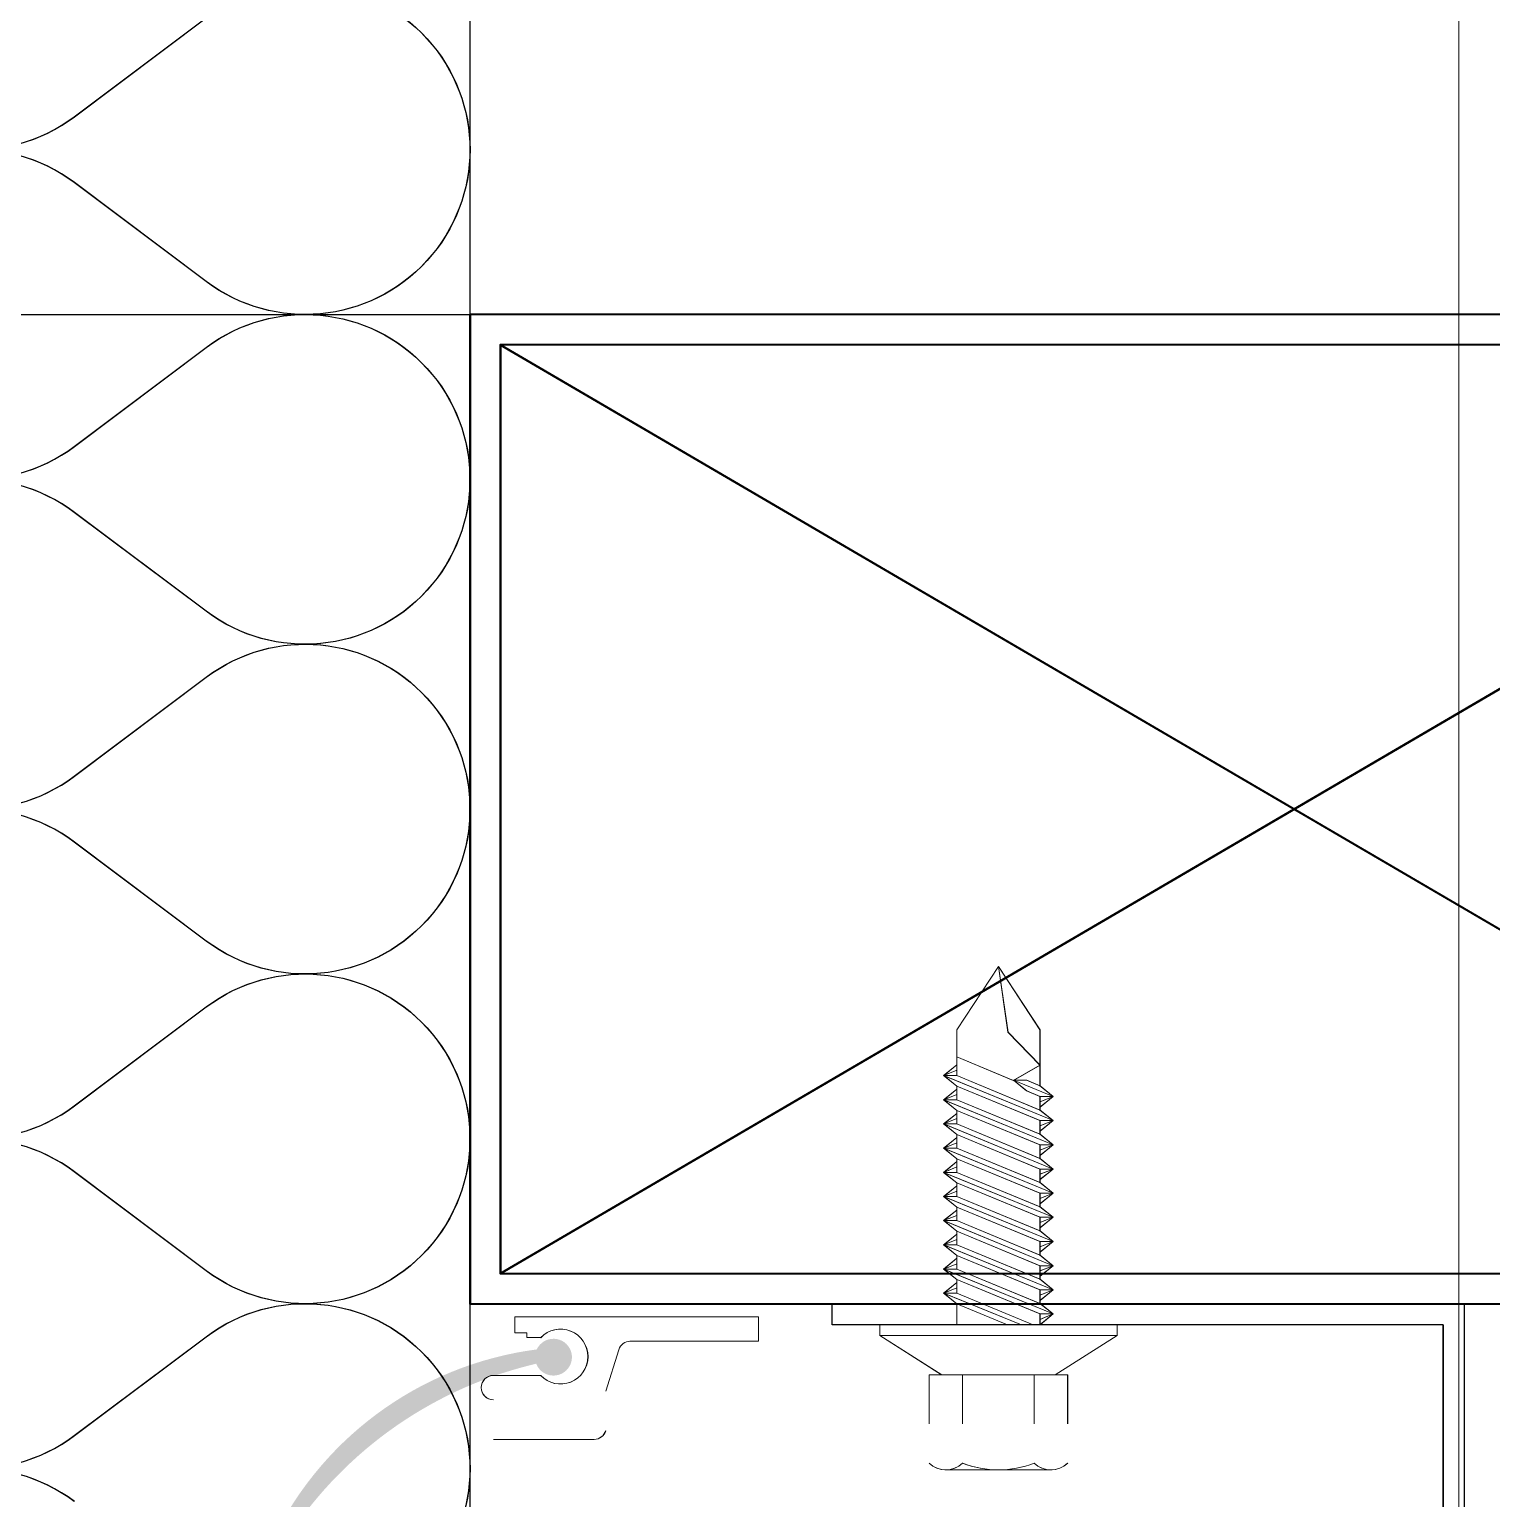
# Model space of a CAD drawing. Header units: millimetres. Extents: x 3546612 to 5615882, y 547008 to 3162891.
# Drawn here: x 5376816.6 to 5376927.5, y 2429427.8 to 2429539.2 of the extents above; entities that cross this region are included whole.
import ezdxf

# ---------------------------------------------------------------- set-up
doc = ezdxf.new("R2010")
doc.units = ezdxf.units.MM
doc.linetypes.add('XR-평면도$0$HIDDEN', pattern=[0.375, 0.25, -0.125])
for name, color, linetype, lineweight in [('XR-평면도$0$A-CONC-LIN1', 9, 'Continuous', 40), ('XR-평면도$0$A-DWXM-SHUT', 9, 'Continuous', 25), ('XR-평면도$0$A-ELEV-LIN3', 9, 'Continuous', 18), ('XR-평면도$0$A-FFXM-EQP', 9, 'Continuous', 15), ('XR-평면도$0$A-WAXM-PANL', 9, 'Continuous', 20), ('XR-평면도$0$A-XXXX-STL', 9, 'Continuous', 25)]:
    doc.layers.add(name, color=color, linetype=linetype, lineweight=lineweight)
doc.layers.add('XR-평면도$0$HAT', color=9, linetype='Continuous')

# ---------------------------------------------------------------- blocks, each defined once
blk = doc.blocks.new('XR-평면도$0$단열재(PANEL)')
at = {"layer": 'XR-평면도$0$HAT'}
for points in [[(-40, 530, 2), (-40, 570), (-60, 555, -2), (-60, 595), (-40, 580, 2), (-40, 620), (-60, 605, -2), (-60, 645), (-40, 630, 2), (-40, 670), (-60, 655, -2), (-60, 695), (-40, 680, 2), (-40, 720), (-60, 705, -2), (-60, 745), (-40, 730, 2), (-40, 770), (-60, 755, -2), (-60, 795)], [(-40, 780, 2), (-40, 820)]]:
    blk.add_lwpolyline(points, format="xyb", dxfattribs=at)
blk = doc.blocks.new('XR-평면도$0$셔터(9600)230515')
at = {"layer": 'XR-평면도$0$A-FFXM-EQP'}
h = blk.add_hatch(color=256, dxfattribs=at)
h.paths.add_polyline_path([(9728.4, 328.74, 0.016306), (9730.07, 328.47, 1.195216), (9732.32, 330.04, 0.543341), (9730.03, 329.55, -0.013697), (9728.4, 329.98)])
h.paths.add_polyline_path([(9728.4, 328.74), (9728.4, 329.98, -0.012355), (9726.94, 330.44), (9726.78, 330.44, -0.213645), (9726.09, 330.75, -0.195215), (9709.05, 346.53), (9709.05, 345.22, 0.261268)])
at = {"color": 1}
for p, q in [((9727.3, 252.3, 0), (9847.7, 322.7, 0)), ((9727.3, 322.7, 0), (9847.7, 252.3, 0))]:
    blk.add_line(p, q, dxfattribs=at)
at = {"color": 3, "elevation": 0}
for points in [[(9850, 250), (9725, 250), (9725, 325), (9850, 325)], [(9847.7, 252.3), (9727.3, 252.3), (9727.3, 322.7), (9847.7, 322.7)]]:
    blk.add_lwpolyline(points, close=True, dxfattribs=at)
at = {"layer": 'XR-평면도$0$A-DWXM-SHUT', "ltscale": 20}
for p, q in [((9798.8, 326.6), (9798.8, 449.15)), ((9800.4, 325), (9800.4, 449.15)), ((9798.8, 326.6), (9752.47, 326.6)), ((9752.47, 326.6), (9752.47, 325)), ((9798.8, 326.6, 0), (9752.47, 326.6, 0)), ((9752.47, 326.6, 0), (9752.47, 325, 0)), ((9800.4, 325), (9752.47, 325))]:
    blk.add_line(p, q, dxfattribs=at)
at = {"layer": 'XR-평면도$0$A-FFXM-EQP'}
for p, q in [((9761.01, 337.6), (9769.15, 337.6)), ((9761.01, 337.6, 0), (9769.15, 337.6, 0)), ((9726.78, 335.29), (9734.42, 335.29)), ((9726.78, 335.29, 0), (9734.42, 335.29, 0)), ((9759.83, 334.1), (9759.83, 330.4)), ((9759.83, 334.1, 0), (9759.83, 330.4, 0)), ((9762.36, 334.1), (9762.36, 330.4)), ((9762.36, 334.1, 0), (9762.36, 330.4, 0)), ((9767.79, 334.1), (9767.79, 330.4)), ((9767.79, 334.1, 0), (9767.79, 330.4, 0)), ((9770.33, 334.1), (9770.33, 330.4)), ((9770.33, 334.1, 0), (9770.33, 330.4, 0)), ((9735.3, 331.64), (9736.29, 328.5)), ((9735.3, 331.64, 0), (9736.29, 328.5, 0)), ((9726.78, 330.44), (9730.36, 330.44)), ((9726.78, 330.44, 0), (9730.36, 330.44, 0)), ((9759.83, 330.4), (9770.33, 330.4)), ((9759.83, 330.4, 0), (9770.33, 330.4, 0)), ((9729.32, 327.57), (9730.36, 327.57)), ((9729.32, 327.2), (9729.32, 327.57)), ((9729.32, 327.57, 0), (9730.36, 327.57, 0)), ((9729.32, 327.2, 0), (9729.32, 327.57, 0)), ((9746.89, 327.85), (9737.12, 327.85)), ((9746.89, 327.85, 0), (9737.12, 327.85, 0)), ((9744.12, 327.85), (9738.57, 327.85)), ((9744.12, 327.85, 0), (9738.57, 327.85, 0)), ((9746.89, 326), (9746.89, 327.85)), ((9746.89, 326, 0), (9746.89, 327.85, 0)), ((9729.32, 327.2), (9728.4, 327.2)), ((9728.4, 326), (9728.4, 327.2)), ((9729.32, 327.2, 0), (9728.4, 327.2, 0)), ((9728.4, 326, 0), (9728.4, 327.2, 0)), ((9760.93, 324.2), (9766.83, 326.6)), ((9760.93, 324.2, 0), (9766.83, 326.6, 0)), ((9761.93, 325), (9761.93, 326.6)), ((9761.93, 325, 0), (9761.93, 326.6, 0)), ((9768.23, 325.78), (9768.23, 326.6)), ((9768.23, 325.78, 0), (9768.23, 326.6, 0)), ((9728.4, 326), (9746.34, 326)), ((9728.4, 326, 0), (9746.34, 326, 0)), ((9730.62, 326), (9746.89, 326)), ((9730.62, 326, 0), (9746.89, 326, 0)), ((9760.93, 322.37), (9769.23, 325.78)), ((9760.93, 322.37), (9769.23, 325.78)), ((9760.93, 322.37, 0), (9769.23, 325.78, 0)), ((9760.93, 322.37, 0), (9769.23, 325.78, 0)), ((9761.93, 323.17), (9761.93, 324.2)), ((9761.93, 323.17, 0), (9761.93, 324.2, 0)), ((9768.23, 323.95), (9768.23, 324.98)), ((9768.23, 323.95, 0), (9768.23, 324.98, 0)), ((9760.93, 320.53), (9769.23, 323.95)), ((9760.93, 320.53), (9769.23, 323.95)), ((9760.93, 320.53, 0), (9769.23, 323.95, 0)), ((9760.93, 320.53, 0), (9769.23, 323.95, 0)), ((9768.23, 322.12), (9768.23, 323.15)), ((9768.23, 322.12, 0), (9768.23, 323.15, 0)), ((9760.93, 318.7), (9769.23, 322.12)), ((9760.93, 318.7), (9769.23, 322.12)), ((9760.93, 318.7, 0), (9769.23, 322.12, 0)), ((9760.93, 318.7, 0), (9769.23, 322.12, 0)), ((9761.93, 321.34), (9761.93, 322.37)), ((9761.93, 321.34, 0), (9761.93, 322.37, 0)), ((9768.23, 320.29), (9768.23, 321.31)), ((9768.23, 320.29, 0), (9768.23, 321.31, 0)), ((9760.93, 316.87), (9769.23, 320.29)), ((9760.93, 316.87), (9769.23, 320.29)), ((9760.93, 316.87, 0), (9769.23, 320.29, 0)), ((9760.93, 316.87, 0), (9769.23, 320.29, 0)), ((9761.93, 319.51), (9761.93, 320.53)), ((9761.93, 319.51, 0), (9761.93, 320.53, 0)), ((9761.93, 317.67), (9761.93, 318.7)), ((9761.93, 317.67, 0), (9761.93, 318.7, 0)), ((9768.23, 318.45), (9768.23, 319.48)), ((9768.23, 318.45, 0), (9768.23, 319.48, 0)), ((9760.93, 315.04), (9769.23, 318.45)), ((9760.93, 315.04), (9769.23, 318.45)), ((9760.93, 315.04, 0), (9769.23, 318.45, 0)), ((9760.93, 315.04, 0), (9769.23, 318.45, 0)), ((9768.23, 316.62), (9768.23, 317.65)), ((9768.23, 316.62, 0), (9768.23, 317.65, 0)), ((9760.93, 313.2), (9769.23, 316.62)), ((9760.93, 313.2), (9769.23, 316.62)), ((9760.93, 313.2, 0), (9769.23, 316.62, 0)), ((9760.93, 313.2, 0), (9769.23, 316.62, 0)), ((9761.93, 315.84), (9761.93, 316.87)), ((9761.93, 315.84, 0), (9761.93, 316.87, 0)), ((9768.23, 314.79), (9768.23, 315.82)), ((9768.23, 314.79, 0), (9768.23, 315.82, 0)), ((9760.93, 311.37), (9769.23, 314.79)), ((9760.93, 311.37), (9769.23, 314.79)), ((9760.93, 311.37, 0), (9769.23, 314.79, 0)), ((9760.93, 311.37, 0), (9769.23, 314.79, 0)), ((9761.93, 314.01), (9761.93, 315.04)), ((9761.93, 314.01, 0), (9761.93, 315.04, 0)), ((9761.93, 312.17), (9761.93, 313.2)), ((9761.93, 312.17, 0), (9761.93, 313.2, 0)), ((9768.23, 312.95), (9768.23, 313.98)), ((9768.23, 312.95, 0), (9768.23, 313.98, 0)), ((9760.93, 309.54), (9769.23, 312.95)), ((9760.93, 309.54), (9769.23, 312.95)), ((9760.93, 309.54, 0), (9769.23, 312.95, 0)), ((9760.93, 309.54, 0), (9769.23, 312.95, 0)), ((9768.23, 311.12), (9768.23, 312.15)), ((9768.23, 311.12, 0), (9768.23, 312.15, 0)), ((9760.93, 307.7), (9769.23, 311.12)), ((9760.93, 307.7), (9769.23, 311.12)), ((9760.93, 307.7, 0), (9769.23, 311.12, 0)), ((9760.93, 307.7, 0), (9769.23, 311.12, 0)), ((9761.93, 310.34), (9761.93, 311.37)), ((9761.93, 310.34, 0), (9761.93, 311.37, 0)), ((9768.23, 309.29), (9768.23, 310.32)), ((9768.23, 309.29, 0), (9768.23, 310.32, 0)), ((9761.93, 308.51), (9761.93, 309.54)), ((9761.93, 308.51, 0), (9761.93, 309.54, 0)), ((9766.22, 308.05), (9769.23, 309.29)), ((9766.22, 308.05), (9769.23, 309.29)), ((9766.22, 308.05, 0), (9769.23, 309.29, 0)), ((9766.22, 308.05, 0), (9769.23, 309.29, 0)), ((9761.93, 304.23), (9761.93, 307.7)), ((9761.93, 304.23, 0), (9761.93, 307.7, 0)), ((9768.23, 304.23), (9768.23, 308.48)), ((9768.23, 304.23, 0), (9768.23, 308.48, 0))]:
    blk.add_line(p, q, dxfattribs=at)
for points in [[(9769.38, 330.4), (9760.78, 330.4), (9756.08, 327.4), (9774.08, 327.4)], [(9774.08, 327.4), (9756.08, 327.4), (9756.08, 326.6), (9774.08, 326.6)], [(9769.23, 325.78), (9768.23, 324.98), (9761.93, 322.37), (9760.93, 322.37), (9761.93, 323.17), (9768.23, 325.78)], [(9769.23, 323.95), (9768.23, 323.15), (9761.93, 320.53), (9760.93, 320.53), (9761.93, 321.34), (9768.23, 323.95)], [(9769.23, 322.12), (9768.23, 321.31), (9761.93, 318.7), (9760.93, 318.7), (9761.93, 319.51), (9768.23, 322.12)], [(9769.23, 320.29), (9768.23, 319.48), (9761.93, 316.87), (9760.93, 316.87), (9761.93, 317.67), (9768.23, 320.29)], [(9769.23, 318.45), (9768.23, 317.65), (9761.93, 315.04), (9760.93, 315.04), (9761.93, 315.84), (9768.23, 318.45)], [(9769.23, 316.62), (9768.23, 315.82), (9761.93, 313.2), (9760.93, 313.2), (9761.93, 314.01), (9768.23, 316.62)], [(9769.23, 314.79), (9768.23, 313.98), (9761.93, 311.37), (9760.93, 311.37), (9761.93, 312.17), (9768.23, 314.79)], [(9769.23, 312.95), (9768.23, 312.15), (9761.93, 309.54), (9760.93, 309.54), (9761.93, 310.34), (9768.23, 312.95)], [(9769.23, 311.12), (9768.23, 310.32), (9761.93, 307.7), (9760.93, 307.7), (9761.93, 308.51), (9768.23, 311.12)], [(9769.23, 309.29), (9768.23, 308.48), (9767.22, 308.05), (9766.22, 308.05), (9767.22, 308.85), (9768.23, 309.29)]]:
    blk.add_lwpolyline(points, close=True, dxfattribs=at)
at = {"layer": 'XR-평면도$0$A-FFXM-EQP', "elevation": 0}
for points in [[(9769.38, 330.4), (9760.78, 330.4), (9756.08, 327.4), (9774.08, 327.4)], [(9774.08, 327.4), (9756.08, 327.4), (9756.08, 326.6), (9774.08, 326.6)], [(9769.23, 325.78), (9768.23, 324.98), (9761.93, 322.37), (9760.93, 322.37), (9761.93, 323.17), (9768.23, 325.78)], [(9769.23, 323.95), (9768.23, 323.15), (9761.93, 320.53), (9760.93, 320.53), (9761.93, 321.34), (9768.23, 323.95)], [(9769.23, 322.12), (9768.23, 321.31), (9761.93, 318.7), (9760.93, 318.7), (9761.93, 319.51), (9768.23, 322.12)], [(9769.23, 320.29), (9768.23, 319.48), (9761.93, 316.87), (9760.93, 316.87), (9761.93, 317.67), (9768.23, 320.29)], [(9769.23, 318.45), (9768.23, 317.65), (9761.93, 315.04), (9760.93, 315.04), (9761.93, 315.84), (9768.23, 318.45)], [(9769.23, 316.62), (9768.23, 315.82), (9761.93, 313.2), (9760.93, 313.2), (9761.93, 314.01), (9768.23, 316.62)], [(9769.23, 314.79), (9768.23, 313.98), (9761.93, 311.37), (9760.93, 311.37), (9761.93, 312.17), (9768.23, 314.79)], [(9769.23, 312.95), (9768.23, 312.15), (9761.93, 309.54), (9760.93, 309.54), (9761.93, 310.34), (9768.23, 312.95)], [(9769.23, 311.12), (9768.23, 310.32), (9761.93, 307.7), (9760.93, 307.7), (9761.93, 308.51), (9768.23, 311.12)], [(9769.23, 309.29), (9768.23, 308.48), (9767.22, 308.05), (9766.22, 308.05), (9767.22, 308.85), (9768.23, 309.29)]]:
    blk.add_lwpolyline(points, close=True, dxfattribs=at)
at = {"layer": 'XR-평면도$0$A-FFXM-EQP'}
for points in [[(9767.71, 326.6), (9761.93, 324.2), (9760.93, 324.2), (9761.93, 325), (9765.77, 326.6)], [(9768.23, 326.19), (9769.23, 325.78), (9768.23, 326.59)], [(9761.93, 323.8), (9760.93, 324.2), (9761.93, 323.4)], [(9768.23, 324.35), (9769.23, 323.95), (9768.23, 324.76)], [(9761.93, 321.97), (9760.93, 322.37), (9761.93, 321.56)], [(9761.93, 321.97), (9760.93, 322.37), (9761.93, 321.56)], [(9768.23, 322.52), (9769.23, 322.12), (9768.23, 322.92)], [(9768.23, 320.69), (9769.23, 320.29), (9768.23, 321.09)], [(9761.93, 320.13), (9760.93, 320.53), (9761.93, 319.73)], [(9761.93, 320.13), (9760.93, 320.53), (9761.93, 319.73)], [(9761.93, 318.3), (9760.93, 318.7), (9761.93, 317.9)], [(9761.93, 318.3), (9760.93, 318.7), (9761.93, 317.9)], [(9768.23, 318.85), (9769.23, 318.45), (9768.23, 319.26)], [(9761.93, 316.47), (9760.93, 316.87), (9761.93, 316.06)], [(9761.93, 316.47), (9760.93, 316.87), (9761.93, 316.06)], [(9768.23, 317.02), (9769.23, 316.62), (9768.23, 317.42)], [(9768.23, 315.19), (9769.23, 314.79), (9768.23, 315.59)], [(9761.93, 314.63), (9760.93, 315.04), (9761.93, 314.23)], [(9761.93, 314.63), (9760.93, 315.04), (9761.93, 314.23)], [(9761.93, 312.8), (9760.93, 313.2), (9761.93, 312.4)], [(9761.93, 312.8), (9760.93, 313.2), (9761.93, 312.4)], [(9768.23, 313.36), (9769.23, 312.95), (9768.23, 313.76)], [(9768.23, 311.52), (9769.23, 311.12), (9768.23, 311.92)], [(9761.93, 310.97), (9760.93, 311.37), (9761.93, 310.57)], [(9761.93, 310.97), (9760.93, 311.37), (9761.93, 310.57)], [(9768.23, 309.69), (9769.23, 309.29), (9768.23, 310.09)], [(9761.93, 309.13), (9760.93, 309.54), (9761.93, 308.73)], [(9761.93, 309.13), (9760.93, 309.54), (9761.93, 308.73)], [(9761.93, 307.3), (9760.93, 307.7), (9761.93, 306.9)], [(9761.93, 307.3), (9760.93, 307.7), (9761.93, 306.9)], [(9761.93, 306.27), (9766.21, 308.08), (9768.23, 306.91), (9765.81, 304.4), (9765.08, 299.43)], [(9768.23, 304.23), (9765.08, 299.43), (9761.93, 304.23)]]:
    blk.add_lwpolyline(points, dxfattribs=at)
at = {"layer": 'XR-평면도$0$A-FFXM-EQP', "elevation": 0}
for points in [[(9767.71, 326.6), (9761.93, 324.2), (9760.93, 324.2), (9761.93, 325), (9765.77, 326.6)], [(9768.23, 326.19), (9769.23, 325.78), (9768.23, 326.59)], [(9761.93, 323.8), (9760.93, 324.2), (9761.93, 323.4)], [(9768.23, 324.35), (9769.23, 323.95), (9768.23, 324.76)], [(9761.93, 321.97), (9760.93, 322.37), (9761.93, 321.56)], [(9761.93, 321.97), (9760.93, 322.37), (9761.93, 321.56)], [(9768.23, 322.52), (9769.23, 322.12), (9768.23, 322.92)], [(9768.23, 320.69), (9769.23, 320.29), (9768.23, 321.09)], [(9761.93, 320.13), (9760.93, 320.53), (9761.93, 319.73)], [(9761.93, 320.13), (9760.93, 320.53), (9761.93, 319.73)], [(9761.93, 318.3), (9760.93, 318.7), (9761.93, 317.9)], [(9761.93, 318.3), (9760.93, 318.7), (9761.93, 317.9)], [(9768.23, 318.85), (9769.23, 318.45), (9768.23, 319.26)], [(9761.93, 316.47), (9760.93, 316.87), (9761.93, 316.06)], [(9761.93, 316.47), (9760.93, 316.87), (9761.93, 316.06)], [(9768.23, 317.02), (9769.23, 316.62), (9768.23, 317.42)], [(9768.23, 315.19), (9769.23, 314.79), (9768.23, 315.59)], [(9761.93, 314.63), (9760.93, 315.04), (9761.93, 314.23)], [(9761.93, 314.63), (9760.93, 315.04), (9761.93, 314.23)], [(9761.93, 312.8), (9760.93, 313.2), (9761.93, 312.4)], [(9761.93, 312.8), (9760.93, 313.2), (9761.93, 312.4)], [(9768.23, 313.36), (9769.23, 312.95), (9768.23, 313.76)], [(9768.23, 311.52), (9769.23, 311.12), (9768.23, 311.92)], [(9761.93, 310.97), (9760.93, 311.37), (9761.93, 310.57)], [(9761.93, 310.97), (9760.93, 311.37), (9761.93, 310.57)], [(9768.23, 309.69), (9769.23, 309.29), (9768.23, 310.09)], [(9761.93, 309.13), (9760.93, 309.54), (9761.93, 308.73)], [(9761.93, 309.13), (9760.93, 309.54), (9761.93, 308.73)], [(9761.93, 307.3), (9760.93, 307.7), (9761.93, 306.9)], [(9761.93, 307.3), (9760.93, 307.7), (9761.93, 306.9)], [(9761.93, 306.27), (9766.21, 308.08), (9768.23, 306.91), (9765.81, 304.4), (9765.08, 299.43)], [(9768.23, 304.23), (9765.08, 299.43), (9761.93, 304.23)]]:
    blk.add_lwpolyline(points, dxfattribs=at)
at = {"layer": 'XR-평면도$0$A-FFXM-EQP'}
for centre, radius, start, end in [((9761.09, 335.74, 0), 1.86, 46.9662, 133.0338), ((9761.09, 335.74, 0), 1.86, 46.9662, 133.0338), ((9765.08, 329.99, 0), 7.61, 69.1195, 110.8805), ((9765.08, 329.99, 0), 7.61, 69.1195, 110.8805), ((9769.06, 335.74, 0), 1.86, 46.9662, 133.0338), ((9769.06, 335.74, 0), 1.86, 46.9662, 133.0338), ((9734.42, 334.36), 0.925, 17.354, 90), ((9734.42, 334.36, 0), 0.925, 17.354, 90), ((9726.78, 331.36), 0.925, 90, 270), ((9726.78, 331.36, 0), 0.925, 90, 270), ((9731.87, 329.01), 2.08, 223.5422, 136.4578), ((9731.87, 329.01, 0), 2.08, 223.5422, 136.4578), ((9737.17, 328.77), 0.925, 197.354, 270), ((9737.17, 328.77, 0), 0.925, 197.354, 270)]:
    blk.add_arc(centre, radius, start, end, dxfattribs=at)
at = {"layer": 'XR-평면도$0$A-WAXM-PANL', "elevation": 0}
blk.add_lwpolyline([(9900, -50), (9725, -50), (9725, 375), (9675, 375), (9675, -100), (9900, -100)], dxfattribs=at)
at = {"layer": 'XR-평면도$0$A-XXXX-STL', "color": 3, "linetype": 'XR-평면도$0$HIDDEN', "ltscale": 300}
blk.add_lwpolyline([(0, 250), (9900, 250), (9900, 0), (0, 0)], close=True, dxfattribs=at)
at = {"xscale": -0.5, "yscale": 0.5, "zscale": 0.5}
blk.add_blockref('XR-평면도$0$단열재(PANEL)', (9675, -50), dxfattribs=at)

msp = doc.modelspace()

# ---------------------------------------------------------------- linework, layer by layer
at = {"layer": 'XR-평면도$0$A-ELEV-LIN3'}
for points in [[(5458075.04, 2428767.56), (5458075.04, 2430267.56), (5456475.04, 2430267.56), (5456475.04, 2429367.56), (5444225.04, 2429367.56), (5444225.04, 2429967.56), (5442925.04, 2429967.56), (5442925.04, 2428267.56), (5444025.04, 2428267.56), (5444025.04, 2416967.56), (5388125.04, 2416967.56), (5388125.04, 2428267.56), (5389225.04, 2428267.56), (5389225.04, 2429967.56), (5387925.04, 2429967.56), (5387925.04, 2429367.56), (5378225.04, 2429367.56), (5378225.04, 2429967.56), (5376925.04, 2429967.56), (5376925.04, 2428267.56), (5378025.04, 2428267.56), (5378025.04, 2416967.56), (5337575.04, 2416967.56)], [(5458075.05, 2428767.56), (5458075.05, 2430267.56), (5456475.05, 2430267.56), (5456475.05, 2429367.56), (5444225.05, 2429367.56), (5444225.05, 2429967.56), (5442925.05, 2429967.56), (5442925.05, 2428267.56), (5444025.05, 2428267.56), (5444025.05, 2416967.56), (5388125.05, 2416967.56), (5388125.05, 2428267.56), (5389225.05, 2428267.56), (5389225.05, 2429967.56), (5387925.05, 2429967.56), (5387925.05, 2429367.56), (5378225.05, 2429367.56), (5378225.05, 2429967.56), (5376925.05, 2429967.56), (5376925.05, 2428267.56), (5378025.05, 2428267.56), (5378025.05, 2416967.56), (5337575.05, 2416967.56)], [(5458075.05, 2428767.56), (5458075.05, 2430267.56), (5456475.05, 2430267.56), (5456475.05, 2429367.56), (5444225.05, 2429367.56), (5444225.05, 2429967.56), (5442925.05, 2429967.56), (5442925.05, 2428267.56), (5444025.05, 2428267.56), (5444025.05, 2416967.56), (5388125.05, 2416967.56), (5388125.05, 2428267.56), (5389225.05, 2428267.56), (5389225.05, 2429967.56), (5387925.05, 2429967.56), (5387925.05, 2429367.56), (5378225.05, 2429367.56), (5378225.05, 2429967.56), (5376925.05, 2429967.56), (5376925.05, 2428267.56), (5378025.05, 2428267.56), (5378025.05, 2416967.56), (5337575.05, 2416967.56)]]:
    msp.add_lwpolyline(points, dxfattribs=at)

# ---------------------------------------------------------------- block references
at = {"layer": 'XR-평면도$0$A-CONC-LIN1', "xscale": -1, "rotation": 180}
for p in [(5367125.04, 2429767.56), (5367125.05, 2429767.56), (5367125.05, 2429767.56)]:
    msp.add_blockref('XR-평면도$0$셔터(9600)230515', p, dxfattribs=at)

doc.saveas('drawing.dxf')
